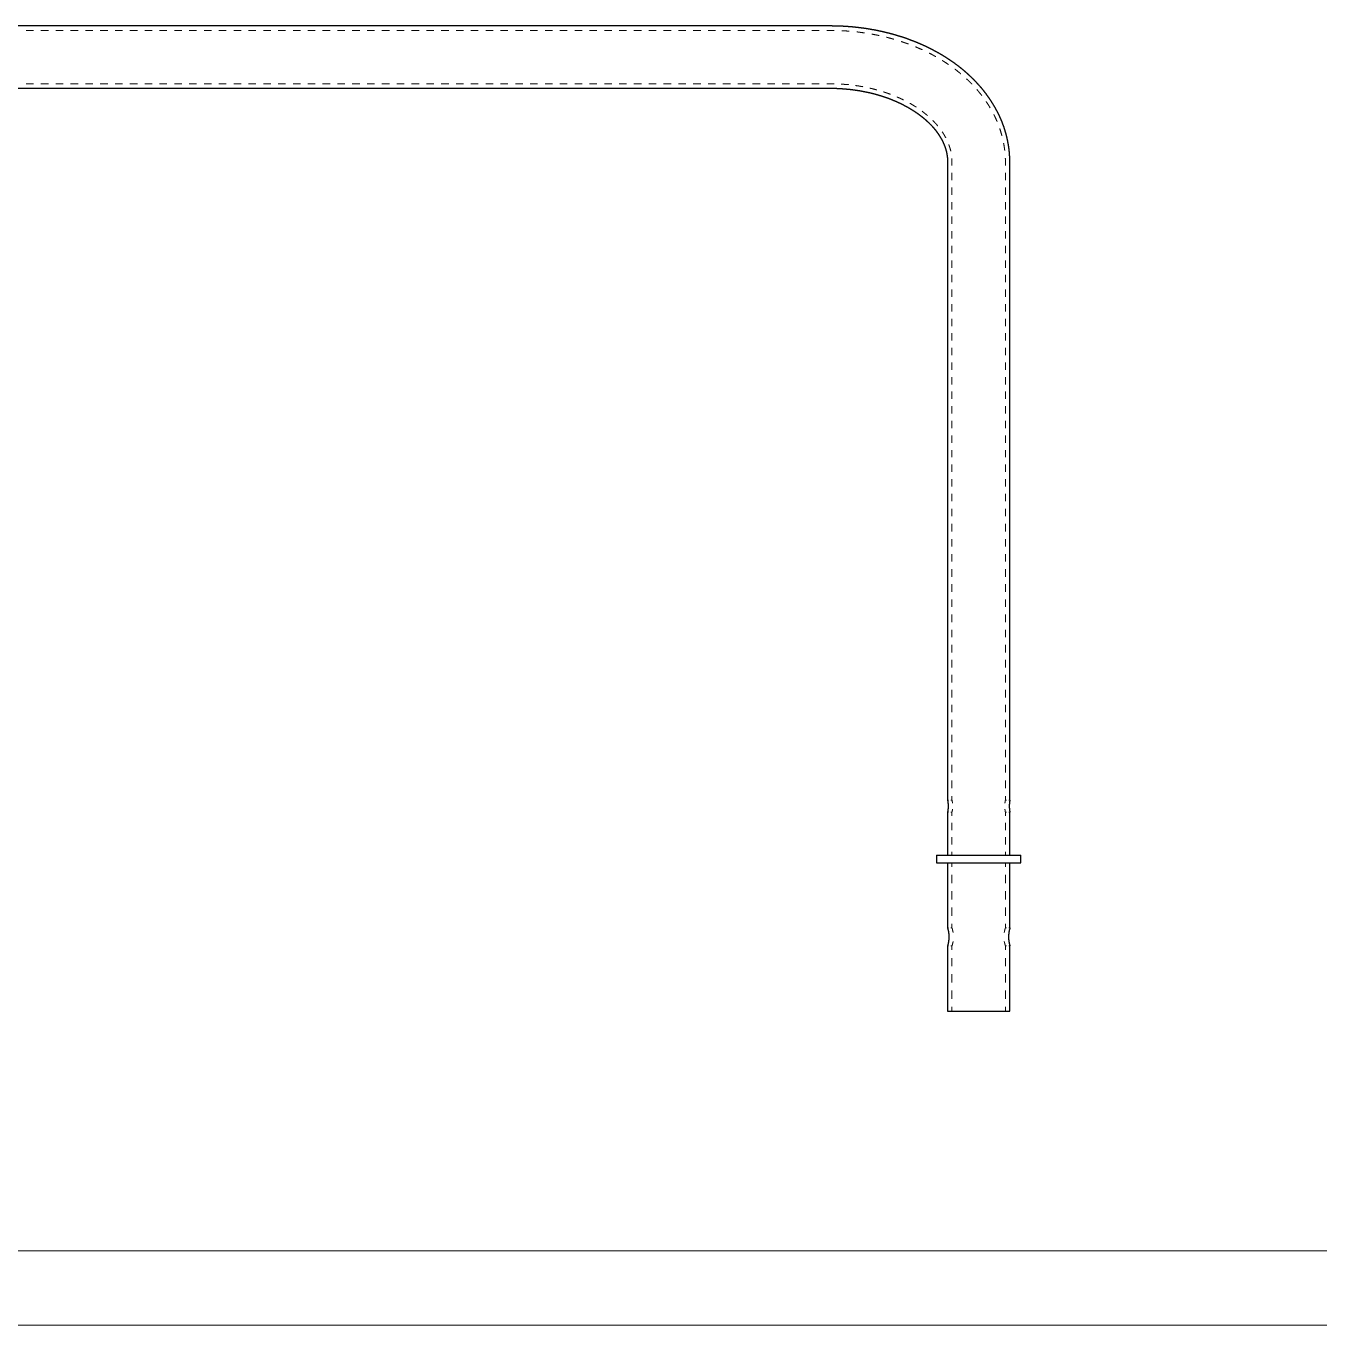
# Paper-space layout 'SHT2' of a CAD drawing. Header units: millimetres. Extents: x 0 to 594, y 0 to 420.
# Drawn here: x 179.1 to 353.5, y 0 to 175.2 of the extents above; entities that cross this region are included whole.
import ezdxf

# ---------------------------------------------------------------- set-up
doc = ezdxf.new("R2010")
doc.units = ezdxf.units.MM
doc.layers.add('101', color=7, linetype='Continuous', true_color=0xffffff)

psp = doc.layouts.new('SHT2')

# ---------------------------------------------------------------- linework, layer by layer
at = {"layer": '101', "color": 30, "linetype": 'Continuous', "lineweight": 25}
for p, q in [((287.61, 175.24), (127.61, 175.24)), ((127.61, 166.84), (287.61, 166.84)), ((303.41, 156.9), (303.41, 111.64)), ((311.81, 111.64), (311.81, 156.9)), ((303.41, 111.64), (303.41, 89.21)), ((311.81, 89.21), (311.81, 111.64)), ((303.41, 75.07), (303.41, 70.79)), ((311.81, 70.79), (311.81, 75.07)), ((303.41, 69.19), (303.41, 63.36)), ((311.81, 63.36), (311.81, 69.19)), ((301.91, 63.36), (301.91, 62.36)), ((313.31, 62.36), (313.31, 63.36)), ((303.41, 62.36), (303.41, 53.56)), ((311.81, 53.56), (311.81, 62.36)), ((303.41, 51.16), (303.41, 42.36)), ((311.81, 42.36), (311.81, 51.16))]:
    psp.add_line(p, q, dxfattribs=at)
at = {"layer": '101', "color": 53, "linetype": 'Continuous', "lineweight": 18}
for p, q in [((180.11, 174.64), (179.11, 174.64)), ((182.11, 174.64), (181.11, 174.64)), ((184.11, 174.64), (183.11, 174.64)), ((186.11, 174.64), (185.11, 174.64)), ((188.11, 174.64), (187.11, 174.64)), ((190.11, 174.64), (189.11, 174.64)), ((192.11, 174.64), (191.11, 174.64)), ((194.11, 174.64), (193.11, 174.64)), ((196.11, 174.64), (195.11, 174.64)), ((198.11, 174.64), (197.11, 174.64)), ((200.11, 174.64), (199.11, 174.64)), ((202.11, 174.64), (201.11, 174.64)), ((204.11, 174.64), (203.11, 174.64)), ((206.11, 174.64), (205.11, 174.64)), ((208.11, 174.64), (207.11, 174.64)), ((210.11, 174.64), (209.11, 174.64)), ((212.11, 174.64), (211.11, 174.64)), ((214.11, 174.64), (213.11, 174.64)), ((216.11, 174.64), (215.11, 174.64)), ((218.11, 174.64), (217.11, 174.64)), ((220.11, 174.64), (219.11, 174.64)), ((222.11, 174.64), (221.11, 174.64)), ((224.11, 174.64), (223.11, 174.64)), ((226.11, 174.64), (225.11, 174.64)), ((228.11, 174.64), (227.11, 174.64)), ((230.11, 174.64), (229.11, 174.64)), ((232.11, 174.64), (231.11, 174.64)), ((234.11, 174.64), (233.11, 174.64)), ((236.11, 174.64), (235.11, 174.64)), ((238.11, 174.64), (237.11, 174.64)), ((240.11, 174.64), (239.11, 174.64)), ((242.11, 174.64), (241.11, 174.64)), ((244.11, 174.64), (243.11, 174.64)), ((246.11, 174.64), (245.11, 174.64)), ((248.11, 174.64), (247.11, 174.64)), ((250.11, 174.64), (249.11, 174.64)), ((252.11, 174.64), (251.11, 174.64)), ((254.11, 174.64), (253.11, 174.64)), ((256.11, 174.64), (255.11, 174.64)), ((258.11, 174.64), (257.11, 174.64)), ((260.11, 174.64), (259.11, 174.64)), ((262.11, 174.64), (261.11, 174.64)), ((264.11, 174.64), (263.11, 174.64)), ((266.11, 174.64), (265.11, 174.64)), ((268.11, 174.64), (267.11, 174.64)), ((270.11, 174.64), (269.11, 174.64)), ((272.11, 174.64), (271.11, 174.64)), ((274.11, 174.64), (273.11, 174.64)), ((276.11, 174.64), (275.11, 174.64)), ((278.11, 174.64), (277.11, 174.64)), ((280.11, 174.64), (279.11, 174.64)), ((282.11, 174.64), (281.11, 174.64)), ((284.11, 174.64), (283.11, 174.64)), ((286.11, 174.64), (285.11, 174.64)), ((287.61, 174.64), (287.11, 174.64)), ((179.11, 167.44), (180.11, 167.44)), ((181.11, 167.44), (182.11, 167.44)), ((183.11, 167.44), (184.11, 167.44)), ((185.11, 167.44), (186.11, 167.44)), ((187.11, 167.44), (188.11, 167.44)), ((189.11, 167.44), (190.11, 167.44)), ((191.11, 167.44), (192.11, 167.44)), ((193.11, 167.44), (194.11, 167.44)), ((195.11, 167.44), (196.11, 167.44)), ((197.11, 167.44), (198.11, 167.44)), ((199.11, 167.44), (200.11, 167.44)), ((201.11, 167.44), (202.11, 167.44)), ((203.11, 167.44), (204.11, 167.44)), ((205.11, 167.44), (206.11, 167.44)), ((207.11, 167.44), (208.11, 167.44)), ((209.11, 167.44), (210.11, 167.44)), ((211.11, 167.44), (212.11, 167.44)), ((213.11, 167.44), (214.11, 167.44)), ((215.11, 167.44), (216.11, 167.44)), ((217.11, 167.44), (218.11, 167.44)), ((219.11, 167.44), (220.11, 167.44)), ((221.11, 167.44), (222.11, 167.44)), ((223.11, 167.44), (224.11, 167.44)), ((225.11, 167.44), (226.11, 167.44)), ((227.11, 167.44), (228.11, 167.44)), ((229.11, 167.44), (230.11, 167.44)), ((231.11, 167.44), (232.11, 167.44)), ((233.11, 167.44), (234.11, 167.44)), ((235.11, 167.44), (236.11, 167.44)), ((237.11, 167.44), (238.11, 167.44)), ((239.11, 167.44), (240.11, 167.44)), ((241.11, 167.44), (242.11, 167.44)), ((243.11, 167.44), (244.11, 167.44)), ((245.11, 167.44), (246.11, 167.44)), ((247.11, 167.44), (248.11, 167.44)), ((249.11, 167.44), (250.11, 167.44)), ((251.11, 167.44), (252.11, 167.44)), ((253.11, 167.44), (254.11, 167.44)), ((255.11, 167.44), (256.11, 167.44)), ((257.11, 167.44), (258.11, 167.44)), ((259.11, 167.44), (260.11, 167.44)), ((261.11, 167.44), (262.11, 167.44)), ((263.11, 167.44), (264.11, 167.44)), ((265.11, 167.44), (266.11, 167.44)), ((267.11, 167.44), (268.11, 167.44)), ((269.11, 167.44), (270.11, 167.44)), ((271.11, 167.44), (272.11, 167.44)), ((273.11, 167.44), (274.11, 167.44)), ((275.11, 167.44), (276.11, 167.44)), ((277.11, 167.44), (278.11, 167.44)), ((279.11, 167.44), (280.11, 167.44)), ((281.11, 167.44), (282.11, 167.44)), ((283.11, 167.44), (284.11, 167.44)), ((285.11, 167.44), (286.11, 167.44)), ((287.11, 167.44), (287.61, 167.44)), ((304.01, 156.9), (304.01, 156.4)), ((311.21, 156.4), (311.21, 156.9)), ((304.01, 155.42), (304.01, 154.44)), ((311.21, 154.44), (311.21, 155.42)), ((304.01, 153.45), (304.01, 152.47)), ((311.21, 152.47), (311.21, 153.45)), ((304.01, 151.48), (304.01, 150.5)), ((311.21, 150.5), (311.21, 151.48)), ((304.01, 149.52), (304.01, 148.53)), ((311.21, 148.53), (311.21, 149.52)), ((304.01, 147.55), (304.01, 146.57)), ((311.21, 146.57), (311.21, 147.55)), ((304.01, 145.58), (304.01, 144.6)), ((311.21, 144.6), (311.21, 145.58)), ((304.01, 143.61), (304.01, 142.63)), ((311.21, 142.63), (311.21, 143.61)), ((304.01, 141.65), (304.01, 140.66)), ((311.21, 140.66), (311.21, 141.65)), ((304.01, 139.68), (304.01, 138.69)), ((311.21, 138.69), (311.21, 139.68)), ((304.01, 137.71), (304.01, 136.73)), ((311.21, 136.73), (311.21, 137.71)), ((304.01, 135.74), (304.01, 134.76)), ((311.21, 134.76), (311.21, 135.74)), ((304.01, 133.78), (304.01, 132.79)), ((311.21, 132.79), (311.21, 133.78)), ((304.01, 131.81), (304.01, 130.82)), ((311.21, 130.82), (311.21, 131.81)), ((304.01, 129.84), (304.01, 128.86)), ((311.21, 128.86), (311.21, 129.84)), ((304.01, 127.87), (304.01, 126.89)), ((311.21, 126.89), (311.21, 127.87)), ((304.01, 125.91), (304.01, 124.92)), ((311.21, 124.92), (311.21, 125.91)), ((304.01, 123.94), (304.01, 122.95)), ((311.21, 122.95), (311.21, 123.94)), ((304.01, 121.97), (304.01, 120.99)), ((311.21, 120.99), (311.21, 121.97)), ((304.01, 120), (304.01, 119.02)), ((311.21, 119.02), (311.21, 120)), ((304.01, 118.03), (304.01, 117.05)), ((311.21, 117.05), (311.21, 118.03)), ((304.01, 116.07), (304.01, 115.08)), ((311.21, 115.08), (311.21, 116.07)), ((304.01, 114.1), (304.01, 113.12)), ((311.21, 113.12), (311.21, 114.1)), ((304.01, 112.13), (304.01, 111.64)), ((304.01, 111.64), (304.01, 111.13)), ((311.21, 111.64), (311.21, 112.13)), ((311.21, 111.13), (311.21, 111.64)), ((304.01, 110.11), (304.01, 109.09)), ((311.21, 109.09), (311.21, 110.11)), ((304.01, 108.07), (304.01, 107.05)), ((311.21, 107.05), (311.21, 108.07)), ((304.01, 106.03), (304.01, 105.01)), ((311.21, 105.01), (311.21, 106.03)), ((304.01, 103.99), (304.01, 102.98)), ((311.21, 102.98), (311.21, 103.99)), ((304.01, 101.96), (304.01, 100.94)), ((311.21, 100.94), (311.21, 101.96)), ((304.01, 99.92), (304.01, 98.9)), ((311.21, 98.9), (311.21, 99.92)), ((304.01, 97.88), (304.01, 96.86)), ((311.21, 96.86), (311.21, 97.88)), ((304.01, 95.84), (304.01, 94.82)), ((311.21, 94.82), (311.21, 95.84)), ((304.01, 93.8), (304.01, 92.78)), ((311.21, 92.78), (311.21, 93.8)), ((304.01, 91.76), (304.01, 90.74)), ((311.21, 90.74), (311.21, 91.76)), ((304.01, 89.72), (304.01, 89.21)), ((311.21, 89.21), (311.21, 89.72)), ((304.01, 89.21), (304.01, 88.71)), ((311.21, 88.71), (311.21, 89.21)), ((304.01, 85.68), (304.01, 84.67)), ((311.21, 84.67), (311.21, 85.68)), ((304.01, 83.66), (304.01, 82.65)), ((311.21, 82.65), (311.21, 83.66)), ((304.01, 81.64), (304.01, 80.63)), ((311.21, 80.63), (311.21, 81.64)), ((304.01, 75.58), (304.01, 75.07)), ((311.21, 75.07), (311.21, 75.58)), ((304.01, 75.07), (304.01, 74.54)), ((311.21, 74.54), (311.21, 75.07)), ((304.01, 73.47), (304.01, 72.4)), ((311.21, 72.4), (311.21, 73.47)), ((303.41, 70.79), (303.56, 70.79)), ((303.86, 70.79), (304.01, 70.79)), ((304.01, 71.33), (304.01, 70.79)), ((311.21, 70.79), (311.21, 71.33)), ((311.21, 70.79), (311.36, 70.79)), ((311.66, 70.79), (311.81, 70.79)), ((303.41, 69.19), (303.56, 69.19)), ((303.86, 69.19), (304.01, 69.19)), ((304.01, 69.19), (304.01, 68.71)), ((311.21, 68.71), (311.21, 69.19)), ((311.21, 69.19), (311.36, 69.19)), ((311.66, 69.19), (311.81, 69.19)), ((304.01, 67.73), (304.01, 66.76)), ((311.21, 66.76), (311.21, 67.73)), ((304.01, 65.79), (304.01, 64.82)), ((311.21, 64.82), (311.21, 65.79)), ((304.01, 63.84), (304.01, 63.36)), ((311.21, 63.36), (311.21, 63.84)), ((304.01, 62.36), (304.01, 61.81)), ((311.21, 61.81), (311.21, 62.36)), ((304.01, 60.71), (304.01, 59.61)), ((311.21, 59.61), (311.21, 60.71)), ((304.01, 58.51), (304.01, 57.41)), ((311.21, 57.41), (311.21, 58.51)), ((304.01, 56.31), (304.01, 55.21)), ((311.21, 55.21), (311.21, 56.31)), ((303.56, 53.56), (303.41, 53.56)), ((304.01, 53.56), (303.86, 53.56)), ((304.01, 54.11), (304.01, 53.56)), ((311.21, 53.56), (311.21, 54.11)), ((311.36, 53.56), (311.21, 53.56)), ((311.81, 53.56), (311.66, 53.56)), ((303.56, 51.16), (303.41, 51.16)), ((304.01, 51.16), (303.86, 51.16)), ((304.01, 51.16), (304.01, 50.61)), ((311.21, 50.61), (311.21, 51.16)), ((311.36, 51.16), (311.21, 51.16)), ((311.81, 51.16), (311.66, 51.16)), ((304.01, 49.51), (304.01, 48.41)), ((311.21, 48.41), (311.21, 49.51)), ((304.01, 47.31), (304.01, 46.21)), ((311.21, 46.21), (311.21, 47.31)), ((304.01, 45.11), (304.01, 44.01)), ((311.21, 44.01), (311.21, 45.11)), ((304.01, 42.91), (304.01, 42.36)), ((311.21, 42.36), (311.21, 42.91))]:
    psp.add_line(p, q, dxfattribs=at)
at = {"layer": '101', "color": 133, "linetype": 'Continuous', "lineweight": 18}
for p, q in [((25, 10), (584, 10)), ((0, 0), (594, 0))]:
    psp.add_line(p, q, dxfattribs=at)
at = {"layer": '101', "color": 30, "linetype": 'Continuous', "lineweight": 25}
for points, knots in [([(311.81, 156.9), (311.81, 157.12), (311.81, 157.34), (311.79, 157.7), (311.77, 158.05), (311.73, 158.41), (311.69, 158.76), (311.64, 159.11), (311.58, 159.46), (311.51, 159.81), (311.43, 160.16), (311.35, 160.51), (311.25, 160.86), (311.15, 161.2), (311.04, 161.55), (310.92, 161.89), (310.79, 162.23), (310.65, 162.57), (310.5, 162.91), (310.35, 163.24), (310.18, 163.57), (310.01, 163.9), (309.83, 164.23), (309.64, 164.55), (309.44, 164.87), (309.24, 165.19), (309.02, 165.51), (308.8, 165.82), (308.57, 166.13), (308.33, 166.44), (308.09, 166.74), (307.84, 167.04), (307.57, 167.33), (307.3, 167.63), (307.03, 167.91), (306.74, 168.2), (306.45, 168.47), (306.15, 168.75), (305.85, 169.02), (305.54, 169.28), (305.22, 169.55), (304.89, 169.8), (304.56, 170.05), (304.22, 170.3), (303.87, 170.54), (303.52, 170.77), (303.16, 171), (302.8, 171.23), (302.43, 171.45), (302.05, 171.66), (301.67, 171.87), (301.29, 172.07), (300.9, 172.27), (300.5, 172.46), (300.1, 172.64), (299.69, 172.82), (299.28, 173), (298.87, 173.16), (298.45, 173.32), (298.03, 173.48), (297.61, 173.63), (297.18, 173.77), (296.74, 173.9), (296.31, 174.03), (295.87, 174.15), (295.43, 174.27), (294.98, 174.38), (294.54, 174.48), (294.09, 174.58), (293.63, 174.67), (293.18, 174.75), (292.72, 174.83), (292.27, 174.9), (291.81, 174.96), (291.35, 175.02), (290.88, 175.07), (290.42, 175.12), (289.96, 175.15), (289.49, 175.18), (289.02, 175.21), (288.56, 175.22), (288.09, 175.23), (287.61, 175.24)], [0, 0, 0.006633, 0.013266, 0.023844, 0.034425, 0.045012, 0.055602, 0.066208, 0.076821, 0.087459, 0.098107, 0.108789, 0.119484, 0.130223, 0.140977, 0.151785, 0.16261, 0.173497, 0.184404, 0.195381, 0.206381, 0.217456, 0.228558, 0.239742, 0.250955, 0.262253, 0.273584, 0.285004, 0.29646, 0.308007, 0.319593, 0.331271, 0.34299, 0.354802, 0.366657, 0.378603, 0.390596, 0.402678, 0.414808, 0.427024, 0.43929, 0.45164, 0.46404, 0.47652, 0.489051, 0.501658, 0.514316, 0.527047, 0.539829, 0.552677, 0.565577, 0.57854, 0.591553, 0.604624, 0.617744, 0.630918, 0.644139, 0.65741, 0.670726, 0.684086, 0.697489, 0.710934, 0.724419, 0.73794, 0.751498, 0.765089, 0.778716, 0.79237, 0.806056, 0.819768, 0.833506, 0.847266, 0.86105, 0.874852, 0.888672, 0.902509, 0.916359, 0.930221, 0.944095, 0.957976, 0.971864, 0.985929, 1, 1]), ([(287.61, 166.84), (287.8, 166.84), (287.99, 166.83), (288.36, 166.83), (288.73, 166.81), (289.11, 166.79), (289.48, 166.76), (289.85, 166.73), (290.21, 166.7), (290.58, 166.65), (290.95, 166.6), (291.31, 166.55), (291.67, 166.49), (292.03, 166.42), (292.38, 166.35), (292.73, 166.28), (293.08, 166.2), (293.43, 166.11), (293.77, 166.02), (294.11, 165.92), (294.45, 165.82), (294.78, 165.71), (295.1, 165.6), (295.43, 165.49), (295.74, 165.37), (296.06, 165.24), (296.36, 165.11), (296.67, 164.98), (296.96, 164.84), (297.26, 164.7), (297.54, 164.55), (297.82, 164.4), (298.1, 164.25), (298.36, 164.09), (298.63, 163.93), (298.88, 163.77), (299.13, 163.6), (299.38, 163.43), (299.61, 163.26), (299.84, 163.09), (300.06, 162.91), (300.28, 162.73), (300.49, 162.55), (300.69, 162.36), (300.89, 162.17), (301.07, 161.99), (301.26, 161.8), (301.43, 161.6), (301.6, 161.41), (301.76, 161.22), (301.91, 161.02), (302.05, 160.82), (302.19, 160.62), (302.32, 160.42), (302.44, 160.22), (302.56, 160.02), (302.67, 159.82), (302.77, 159.61), (302.86, 159.41), (302.95, 159.2), (303.03, 158.99), (303.1, 158.78), (303.17, 158.57), (303.23, 158.36), (303.28, 158.14), (303.32, 157.93), (303.36, 157.71), (303.38, 157.49), (303.4, 157.27), (303.41, 157.08), (303.41, 156.9)], [0, 0, 0.009262, 0.01852, 0.036772, 0.055014, 0.073235, 0.091431, 0.10959, 0.127713, 0.145786, 0.163809, 0.181767, 0.199665, 0.217485, 0.235233, 0.252888, 0.270461, 0.287929, 0.305302, 0.322558, 0.339709, 0.356732, 0.373638, 0.390406, 0.407046, 0.423539, 0.439896, 0.456095, 0.472148, 0.488037, 0.503771, 0.519334, 0.534734, 0.54996, 0.565012, 0.579887, 0.594582, 0.609098, 0.623426, 0.637575, 0.651531, 0.665313, 0.678894, 0.692306, 0.705515, 0.718563, 0.731404, 0.744098, 0.756581, 0.768933, 0.781073, 0.793102, 0.804919, 0.816649, 0.828172, 0.839635, 0.850896, 0.862131, 0.873174, 0.884229, 0.895104, 0.906032, 0.916799, 0.927663, 0.93839, 0.949251, 0.960007, 0.970923, 0.981776, 0.990898, 1, 1]), ([(303.41, 89.21), (303.41, 87.54), (303.41, 83.75), (303.41, 79.52), (303.41, 75.07)], [0, 0, 0.118252, 0.386396, 0.685308, 1, 1]), ([(311.81, 75.07), (311.81, 77.31), (311.81, 81.68), (311.81, 85.71), (311.81, 89.21)], [0, 0, 0.158341, 0.467085, 0.752407, 1, 1]), ([(303.41, 70.79), (303.41, 70.79), (303.41, 70.79), (303.41, 70.78), (303.42, 70.77), (303.42, 70.76), (303.42, 70.75), (303.42, 70.75), (303.42, 70.73), (303.43, 70.72), (303.43, 70.7), (303.43, 70.68), (303.44, 70.66), (303.44, 70.64), (303.44, 70.63), (303.44, 70.62), (303.45, 70.59), (303.45, 70.56), (303.45, 70.53), (303.46, 70.5), (303.46, 70.47), (303.47, 70.44), (303.47, 70.42), (303.47, 70.41), (303.47, 70.39), (303.47, 70.37), (303.47, 70.34), (303.48, 70.3), (303.48, 70.26), (303.48, 70.23), (303.48, 70.21), (303.48, 70.19), (303.48, 70.18), (303.49, 70.16), (303.49, 70.15), (303.49, 70.11), (303.49, 70.07), (303.49, 70.03), (303.49, 69.99), (303.49, 69.95), (303.49, 69.92), (303.49, 69.9), (303.49, 69.89), (303.49, 69.88), (303.49, 69.86), (303.49, 69.84), (303.48, 69.8), (303.48, 69.76), (303.48, 69.72), (303.48, 69.69), (303.48, 69.68), (303.48, 69.67), (303.47, 69.65), (303.47, 69.63), (303.47, 69.62), (303.47, 69.58), (303.47, 69.55), (303.46, 69.52), (303.46, 69.49), (303.46, 69.47), (303.45, 69.45), (303.45, 69.44), (303.45, 69.44), (303.45, 69.43), (303.45, 69.4), (303.44, 69.38), (303.44, 69.35), (303.44, 69.33), (303.43, 69.31), (303.43, 69.29), (303.43, 69.28), (303.43, 69.28), (303.42, 69.26), (303.42, 69.25), (303.42, 69.24), (303.42, 69.23), (303.42, 69.22), (303.42, 69.21), (303.41, 69.21), (303.41, 69.2), (303.41, 69.2), (303.41, 69.2), (303.41, 69.19)], [0, 0, 0.000621, 0.002459, 0.0055, 0.015169, 0.023644, 0.025564, 0.02964, 0.038609, 0.048644, 0.059729, 0.071855, 0.085026, 0.099241, 0.10296, 0.110596, 0.13061, 0.147518, 0.165215, 0.183699, 0.20297, 0.223037, 0.233374, 0.243863, 0.254468, 0.265189, 0.286975, 0.309212, 0.331909, 0.355068, 0.366822, 0.378695, 0.384679, 0.396696, 0.402716, 0.426831, 0.451018, 0.475273, 0.499603, 0.524004, 0.548488, 0.560741, 0.566839, 0.572915, 0.58501, 0.597017, 0.620794, 0.64425, 0.667387, 0.690206, 0.695858, 0.701492, 0.7127, 0.72377, 0.734663, 0.755946, 0.776556, 0.796501, 0.815777, 0.825164, 0.838928, 0.843432, 0.847892, 0.852298, 0.869306, 0.885354, 0.90045, 0.914598, 0.927788, 0.940014, 0.942919, 0.948538, 0.956433, 0.961328, 0.970253, 0.978028, 0.98465, 0.990119, 0.992413, 0.994416, 0.996119, 0.997517, 1, 1]), ([(311.81, 70.79), (311.81, 70.79), (311.81, 70.79), (311.81, 70.78), (311.81, 70.76), (311.81, 70.76), (311.8, 70.75), (311.8, 70.75), (311.8, 70.73), (311.8, 70.72), (311.8, 70.7), (311.79, 70.68), (311.79, 70.66), (311.79, 70.65), (311.78, 70.64), (311.78, 70.63), (311.78, 70.62), (311.78, 70.62), (311.78, 70.61), (311.78, 70.59), (311.77, 70.56), (311.77, 70.53), (311.77, 70.5), (311.76, 70.47), (311.76, 70.44), (311.76, 70.42), (311.76, 70.41), (311.75, 70.39), (311.75, 70.37), (311.75, 70.34), (311.75, 70.3), (311.74, 70.26), (311.74, 70.23), (311.74, 70.21), (311.74, 70.19), (311.74, 70.18), (311.74, 70.17), (311.74, 70.15), (311.74, 70.11), (311.74, 70.07), (311.74, 70.03), (311.74, 69.99), (311.74, 69.95), (311.74, 69.92), (311.74, 69.91), (311.74, 69.89), (311.74, 69.88), (311.74, 69.86), (311.74, 69.84), (311.74, 69.8), (311.74, 69.76), (311.74, 69.72), (311.75, 69.69), (311.75, 69.68), (311.75, 69.66), (311.75, 69.63), (311.75, 69.62), (311.76, 69.58), (311.76, 69.55), (311.76, 69.52), (311.77, 69.49), (311.77, 69.47), (311.77, 69.45), (311.77, 69.44), (311.77, 69.44), (311.77, 69.43), (311.78, 69.4), (311.78, 69.38), (311.78, 69.35), (311.79, 69.33), (311.79, 69.31), (311.8, 69.29), (311.8, 69.28), (311.8, 69.28), (311.8, 69.26), (311.8, 69.25), (311.8, 69.24), (311.81, 69.23), (311.81, 69.22), (311.81, 69.21), (311.81, 69.21), (311.81, 69.2), (311.81, 69.2), (311.81, 69.2), (311.81, 69.19), (311.81, 69.19)], [0, 0, 0.000621, 0.002461, 0.009739, 0.021799, 0.023644, 0.025567, 0.029643, 0.038612, 0.048644, 0.059731, 0.071857, 0.085026, 0.092001, 0.099243, 0.102962, 0.106747, 0.110596, 0.114498, 0.130611, 0.147519, 0.165216, 0.183701, 0.202971, 0.223038, 0.233374, 0.243864, 0.254469, 0.265189, 0.286975, 0.309213, 0.331909, 0.355069, 0.366822, 0.378695, 0.384679, 0.390685, 0.402717, 0.426832, 0.451018, 0.475273, 0.499603, 0.524004, 0.548487, 0.55462, 0.566838, 0.572914, 0.585009, 0.597017, 0.620794, 0.644249, 0.667386, 0.690205, 0.695858, 0.707108, 0.723769, 0.734663, 0.755946, 0.776554, 0.7965, 0.815775, 0.825162, 0.838926, 0.843431, 0.84789, 0.852296, 0.869304, 0.885352, 0.90045, 0.914596, 0.927786, 0.940012, 0.942917, 0.948536, 0.95643, 0.961326, 0.970251, 0.978025, 0.984647, 0.990117, 0.992413, 0.994416, 0.996117, 0.997514, 0.999377, 1, 1]), ([(301.91, 63.36), (302.02, 63.36), (302.87, 63.36), (304.45, 63.36), (305.43, 63.36), (307.61, 63.36)], [0, 0, 0.019213, 0.168531, 0.444429, 0.617318, 1, 1]), ([(307.61, 63.36), (308.72, 63.36), (310.78, 63.36), (312.35, 63.36), (313.2, 63.36), (313.31, 63.36)], [0, 0, 0.195091, 0.555571, 0.831469, 0.980787, 1, 1]), ([(301.91, 62.36), (302.02, 62.36), (302.87, 62.36), (304.45, 62.36), (305.43, 62.36), (307.61, 62.36)], [0, 0, 0.019213, 0.168531, 0.444429, 0.617318, 1, 1]), ([(307.61, 62.36), (308.72, 62.36), (310.78, 62.36), (312.35, 62.36), (313.2, 62.36), (313.31, 62.36)], [0, 0, 0.195091, 0.555571, 0.831469, 0.980787, 1, 1]), ([(303.41, 53.56), (303.41, 53.55), (303.41, 53.55), (303.42, 53.53), (303.42, 53.52), (303.43, 53.5), (303.43, 53.5), (303.43, 53.49), (303.43, 53.49), (303.43, 53.49), (303.43, 53.47), (303.44, 53.46), (303.44, 53.44), (303.45, 53.41), (303.46, 53.38), (303.47, 53.35), (303.47, 53.34), (303.47, 53.32), (303.48, 53.3), (303.48, 53.29), (303.48, 53.28), (303.49, 53.24), (303.5, 53.2), (303.51, 53.16), (303.52, 53.12), (303.52, 53.07), (303.53, 53.02), (303.53, 53.01), (303.54, 53), (303.54, 52.99), (303.54, 52.97), (303.54, 52.95), (303.55, 52.92), (303.55, 52.87), (303.56, 52.82), (303.57, 52.76), (303.57, 52.71), (303.57, 52.68), (303.58, 52.65), (303.58, 52.63), (303.58, 52.62), (303.58, 52.61), (303.58, 52.59), (303.58, 52.53), (303.59, 52.47), (303.59, 52.42), (303.59, 52.36), (303.59, 52.3), (303.59, 52.24), (303.58, 52.18), (303.58, 52.12), (303.58, 52.06), (303.57, 52.01), (303.57, 51.95), (303.56, 51.9), (303.56, 51.88), (303.56, 51.87), (303.56, 51.86), (303.55, 51.84), (303.55, 51.82), (303.55, 51.79), (303.54, 51.74), (303.53, 51.69), (303.52, 51.64), (303.52, 51.6), (303.51, 51.57), (303.51, 51.55), (303.51, 51.54), (303.5, 51.53), (303.5, 51.52), (303.5, 51.51), (303.49, 51.47), (303.48, 51.43), (303.47, 51.39), (303.47, 51.36), (303.46, 51.33), (303.45, 51.3), (303.45, 51.29), (303.44, 51.27), (303.44, 51.26), (303.44, 51.25), (303.43, 51.23), (303.43, 51.21), (303.42, 51.19), (303.42, 51.18), (303.42, 51.17), (303.42, 51.17), (303.42, 51.17), (303.41, 51.17), (303.41, 51.16), (303.41, 51.16), (303.41, 51.16), (303.41, 51.16)], [0, 0, 0.000631, 0.002507, 0.009921, 0.015444, 0.022186, 0.024061, 0.026014, 0.028044, 0.030148, 0.034556, 0.039235, 0.049391, 0.060593, 0.072837, 0.086114, 0.093144, 0.100436, 0.107988, 0.111848, 0.115759, 0.1319, 0.148826, 0.166532, 0.185011, 0.20427, 0.22432, 0.229458, 0.234632, 0.239837, 0.245068, 0.255619, 0.266282, 0.287955, 0.310083, 0.332671, 0.355728, 0.367439, 0.379268, 0.385227, 0.391201, 0.397179, 0.40316, 0.427131, 0.451179, 0.475307, 0.49952, 0.523826, 0.548227, 0.57251, 0.596475, 0.62013, 0.643483, 0.666537, 0.689295, 0.694939, 0.700566, 0.706164, 0.711725, 0.722716, 0.733548, 0.754728, 0.775273, 0.795189, 0.814473, 0.823876, 0.833119, 0.83768, 0.842189, 0.84664, 0.851032, 0.868022, 0.884091, 0.899249, 0.913491, 0.926807, 0.939176, 0.944991, 0.95051, 0.955744, 0.960689, 0.96972, 0.977609, 0.984348, 0.989921, 0.992266, 0.994311, 0.995218, 0.996048, 0.996799, 0.997471, 0.999367, 1, 1]), ([(311.81, 53.56), (311.81, 53.55), (311.81, 53.55), (311.81, 53.54), (311.81, 53.53), (311.8, 53.52), (311.8, 53.5), (311.8, 53.5), (311.8, 53.49), (311.79, 53.49), (311.79, 53.49), (311.79, 53.47), (311.79, 53.46), (311.78, 53.44), (311.77, 53.41), (311.77, 53.38), (311.76, 53.35), (311.75, 53.34), (311.75, 53.32), (311.75, 53.31), (311.75, 53.3), (311.74, 53.29), (311.74, 53.28), (311.73, 53.24), (311.73, 53.2), (311.72, 53.16), (311.71, 53.12), (311.7, 53.07), (311.69, 53.02), (311.69, 53.01), (311.69, 53), (311.68, 52.97), (311.68, 52.95), (311.68, 52.92), (311.67, 52.87), (311.66, 52.82), (311.66, 52.76), (311.65, 52.71), (311.65, 52.68), (311.65, 52.65), (311.65, 52.63), (311.65, 52.62), (311.64, 52.61), (311.64, 52.59), (311.64, 52.53), (311.64, 52.47), (311.64, 52.42), (311.64, 52.36), (311.64, 52.3), (311.64, 52.24), (311.64, 52.18), (311.64, 52.12), (311.65, 52.06), (311.65, 52.01), (311.66, 51.95), (311.66, 51.9), (311.66, 51.88), (311.67, 51.87), (311.67, 51.86), (311.67, 51.84), (311.67, 51.82), (311.68, 51.79), (311.68, 51.74), (311.69, 51.69), (311.7, 51.64), (311.71, 51.6), (311.71, 51.57), (311.72, 51.55), (311.72, 51.54), (311.72, 51.53), (311.73, 51.51), (311.73, 51.47), (311.74, 51.43), (311.75, 51.39), (311.76, 51.36), (311.77, 51.33), (311.77, 51.3), (311.78, 51.29), (311.78, 51.28), (311.78, 51.26), (311.79, 51.25), (311.79, 51.23), (311.8, 51.21), (311.8, 51.19), (311.81, 51.18), (311.81, 51.17), (311.81, 51.17), (311.81, 51.17), (311.81, 51.17), (311.81, 51.16), (311.81, 51.16), (311.81, 51.16), (311.81, 51.16)], [0, 0, 0.000633, 0.002507, 0.005609, 0.009923, 0.015447, 0.022188, 0.024063, 0.026017, 0.028046, 0.03015, 0.034558, 0.039237, 0.049391, 0.060595, 0.072839, 0.086116, 0.093146, 0.100436, 0.104182, 0.107988, 0.11185, 0.115759, 0.131901, 0.148828, 0.166534, 0.185013, 0.204271, 0.224322, 0.229459, 0.234634, 0.245069, 0.255619, 0.266283, 0.287955, 0.310084, 0.332672, 0.355729, 0.367439, 0.379268, 0.385227, 0.391202, 0.397179, 0.40316, 0.427131, 0.451179, 0.475308, 0.49952, 0.523826, 0.548227, 0.57251, 0.596475, 0.62013, 0.643482, 0.666537, 0.689295, 0.694938, 0.700565, 0.706164, 0.711724, 0.722717, 0.733549, 0.754728, 0.775271, 0.795188, 0.814471, 0.823876, 0.833119, 0.83768, 0.842189, 0.85103, 0.86802, 0.884091, 0.899247, 0.913489, 0.926804, 0.939176, 0.942116, 0.947784, 0.955741, 0.960686, 0.969718, 0.977606, 0.984345, 0.989918, 0.992264, 0.994308, 0.995215, 0.996046, 0.996796, 0.997469, 0.999365, 1, 1]), ([(303.41, 42.36), (303.83, 42.36), (304.99, 42.36), (305.79, 42.36), (307.61, 42.36)], [0, 0, 0.099032, 0.37651, 0.566114, 1, 1]), ([(307.61, 42.36), (309.43, 42.36), (310.9, 42.36), (311.4, 42.36), (311.81, 42.36)], [0, 0, 0.433884, 0.781828, 0.900969, 1, 1])]:
    psp.add_open_spline(points, degree=1, knots=knots, dxfattribs=at)
at = {"layer": '101', "color": 53, "linetype": 'Continuous', "lineweight": 18}
for points, knots in [([(288.12, 174.63), (288.11, 174.63), (287.86, 174.64), (287.61, 174.64)], [0, 0, 0.015231, 0.50759, 1, 1]), ([(290.16, 174.53), (289.95, 174.55), (289.5, 174.58), (289.14, 174.6)], [0, 0, 0.203699, 0.654315, 1, 1]), ([(292.19, 174.3), (291.78, 174.36), (291.33, 174.42), (291.18, 174.44)], [0, 0, 0.405446, 0.854239, 1, 1]), ([(294.2, 173.94), (294.03, 173.98), (293.58, 174.07), (293.2, 174.14)], [0, 0, 0.172018, 0.617092, 1, 1]), ([(296.18, 173.44), (295.78, 173.56), (295.35, 173.67), (295.19, 173.71)], [0, 0, 0.401814, 0.842762, 1, 1]), ([(298.12, 172.81), (297.91, 172.88), (297.49, 173.03), (297.15, 173.14)], [0, 0, 0.216152, 0.650565, 1, 1]), ([(300, 172.03), (299.94, 172.06), (299.54, 172.23), (299.14, 172.41), (299.07, 172.44)], [0, 0, 0.067175, 0.493666, 0.921899, 1, 1]), ([(301.82, 171.1), (301.48, 171.29), (301.11, 171.49), (300.92, 171.58)], [0, 0, 0.378923, 0.798147, 1, 1]), ([(303.56, 170.03), (303.29, 170.2), (302.94, 170.43), (302.7, 170.58)], [0, 0, 0.312008, 0.721418, 1, 1]), ([(305.19, 168.79), (304.95, 168.99), (304.63, 169.24), (304.39, 169.43)], [0, 0, 0.298107, 0.696301, 1, 1]), ([(287.61, 167.44), (287.81, 167.44), (288, 167.43), (288.1, 167.43)], [0, 0, 0.399185, 0.79831, 1, 1]), ([(289.07, 167.39), (289.14, 167.39), (289.52, 167.36), (289.89, 167.33), (290.04, 167.32)], [0, 0, 0.072392, 0.4626, 0.85208, 1, 1]), ([(291, 167.2), (291.01, 167.2), (291.38, 167.15), (291.75, 167.08), (291.96, 167.05)], [0, 0, 0.015358, 0.400854, 0.785126, 1, 1]), ([(292.91, 166.85), (293.2, 166.79), (293.55, 166.7), (293.85, 166.62)], [0, 0, 0.306362, 0.682064, 1, 1]), ([(306.68, 167.41), (306.44, 167.65), (306.16, 167.93), (305.95, 168.12)], [0, 0, 0.339529, 0.726973, 1, 1]), ([(308.02, 165.87), (307.98, 165.92), (307.74, 166.22), (307.5, 166.51), (307.37, 166.66)], [0, 0, 0.064181, 0.438237, 0.813704, 1, 1]), ([(294.78, 166.34), (294.93, 166.29), (295.27, 166.18), (295.6, 166.06), (295.7, 166.03)], [0, 0, 0.163561, 0.528058, 0.88982, 1, 1]), ([(296.6, 165.66), (296.87, 165.54), (297.18, 165.4), (297.48, 165.26)], [0, 0, 0.309333, 0.656852, 1, 1]), ([(298.34, 164.8), (298.35, 164.8), (298.63, 164.63), (298.9, 164.47), (299.17, 164.3), (299.17, 164.3)], [0, 0, 0.014635, 0.345731, 0.673383, 0.997496, 1, 1]), ([(309.16, 164.18), (309.05, 164.38), (308.85, 164.69), (308.64, 165), (308.62, 165.04)], [0, 0, 0.227889, 0.590755, 0.956422, 1, 1]), ([(299.97, 163.75), (300.17, 163.59), (300.4, 163.41), (300.62, 163.22), (300.72, 163.14)], [0, 0, 0.258006, 0.563907, 0.866324, 1, 1]), ([(310.09, 162.36), (310.05, 162.44), (309.91, 162.77), (309.75, 163.09), (309.66, 163.28)], [0, 0, 0.086277, 0.438688, 0.793383, 1, 1]), ([(301.43, 162.48), (301.46, 162.45), (301.65, 162.25), (301.84, 162.05), (302.01, 161.85), (302.09, 161.76)], [0, 0, 0.038905, 0.322746, 0.603617, 0.880366, 1, 1]), ([(310.75, 160.43), (310.65, 160.76), (310.55, 161.1), (310.45, 161.4)], [0, 0, 0.342569, 0.68909, 1, 1]), ([(302.67, 160.98), (302.79, 160.81), (302.92, 160.6), (303.04, 160.38), (303.16, 160.17), (303.17, 160.15)], [0, 0, 0.217344, 0.475029, 0.731362, 0.983812, 1, 1]), ([(303.57, 159.27), (303.64, 159.07), (303.71, 158.84), (303.78, 158.62), (303.84, 158.39), (303.85, 158.34)], [0, 0, 0.220718, 0.462612, 0.705786, 0.946297, 1, 1]), ([(311.13, 158.42), (311.09, 158.71), (311.04, 159.05), (310.98, 159.4), (310.97, 159.43)], [0, 0, 0.282614, 0.62446, 0.966606, 1, 1]), ([(303.99, 157.38), (304, 157.24), (304.01, 157.01), (304.01, 156.95), (304.01, 156.9)], [0, 0, 0.292018, 0.757107, 0.878569, 1, 1]), ([(311.21, 156.9), (311.21, 157.11), (311.21, 157.32), (311.2, 157.41)], [0, 0, 0.418339, 0.8366, 1, 1]), ([(304.01, 70.79), (304.01, 70.79), (304.01, 70.79), (304.01, 70.78), (304.02, 70.78), (304.02, 70.77), (304.02, 70.76), (304.02, 70.76), (304.02, 70.75), (304.02, 70.75), (304.02, 70.74), (304.03, 70.73), (304.03, 70.72), (304.03, 70.7), (304.04, 70.68), (304.04, 70.66), (304.04, 70.65), (304.04, 70.64), (304.05, 70.62), (304.05, 70.61), (304.05, 70.59), (304.06, 70.56), (304.06, 70.53), (304.07, 70.5), (304.07, 70.47), (304.07, 70.44), (304.08, 70.43), (304.08, 70.41), (304.08, 70.41), (304.08, 70.4)], [0, 0, 0.002499, 0.009897, 0.022145, 0.039181, 0.060994, 0.087646, 0.095059, 0.102794, 0.119152, 0.136628, 0.155164, 0.195451, 0.239925, 0.288569, 0.34137, 0.369342, 0.398353, 0.428442, 0.45946, 0.523935, 0.59159, 0.662396, 0.736316, 0.813385, 0.893639, 0.914202, 0.955851, 0.976854, 1, 1]), ([(311.21, 70.79), (311.21, 70.79), (311.21, 70.79), (311.21, 70.78), (311.21, 70.78), (311.21, 70.77), (311.2, 70.76), (311.2, 70.76), (311.2, 70.75), (311.2, 70.75), (311.2, 70.75), (311.2, 70.74), (311.2, 70.73), (311.2, 70.72), (311.19, 70.7), (311.19, 70.68), (311.18, 70.66), (311.18, 70.65), (311.18, 70.64), (311.18, 70.62), (311.18, 70.61), (311.17, 70.59), (311.17, 70.56), (311.16, 70.53), (311.16, 70.5), (311.15, 70.47), (311.15, 70.44), (311.15, 70.43), (311.15, 70.41), (311.15, 70.41), (311.15, 70.4)], [0, 0, 0.002499, 0.009897, 0.022134, 0.039181, 0.060994, 0.087646, 0.095059, 0.102783, 0.110829, 0.119152, 0.136628, 0.155164, 0.195451, 0.239925, 0.288569, 0.341361, 0.369333, 0.398353, 0.428442, 0.45946, 0.523935, 0.59159, 0.662396, 0.736316, 0.813385, 0.893632, 0.914202, 0.955851, 0.976854, 1, 1]), ([(304.08, 69.59), (304.08, 69.58), (304.07, 69.55), (304.07, 69.52), (304.07, 69.49), (304.06, 69.47), (304.06, 69.46), (304.06, 69.45), (304.06, 69.44), (304.06, 69.44), (304.06, 69.43), (304.05, 69.4), (304.05, 69.38), (304.04, 69.35), (304.04, 69.33), (304.04, 69.31), (304.03, 69.29), (304.03, 69.27), (304.03, 69.26), (304.03, 69.25), (304.02, 69.24), (304.02, 69.23), (304.02, 69.22), (304.02, 69.21), (304.01, 69.21), (304.01, 69.2), (304.01, 69.2), (304.01, 69.19), (304.01, 69.19)], [0, 0, 0.022378, 0.104729, 0.184475, 0.261582, 0.29915, 0.336042, 0.354255, 0.372282, 0.390115, 0.407733, 0.475738, 0.539952, 0.600398, 0.657095, 0.709997, 0.759066, 0.804114, 0.824929, 0.844574, 0.880388, 0.911608, 0.938235, 0.960234, 0.969474, 0.984382, 0.989991, 0.997501, 1, 1]), ([(311.15, 69.59), (311.15, 69.58), (311.15, 69.55), (311.15, 69.52), (311.16, 69.49), (311.16, 69.47), (311.16, 69.45), (311.17, 69.44), (311.17, 69.44), (311.17, 69.43), (311.17, 69.4), (311.18, 69.38), (311.18, 69.35), (311.18, 69.33), (311.19, 69.31), (311.19, 69.29), (311.2, 69.27), (311.2, 69.26), (311.2, 69.25), (311.2, 69.24), (311.2, 69.23), (311.21, 69.22), (311.21, 69.21), (311.21, 69.21), (311.21, 69.2), (311.21, 69.2), (311.21, 69.19), (311.21, 69.19)], [0, 0, 0.022383, 0.104735, 0.184474, 0.261581, 0.29915, 0.354254, 0.37229, 0.390115, 0.407732, 0.475738, 0.539952, 0.600398, 0.657094, 0.709997, 0.759066, 0.804114, 0.824929, 0.844573, 0.880388, 0.911607, 0.938235, 0.960234, 0.969474, 0.984382, 0.990002, 0.997501, 1, 1]), ([(304.01, 53.56), (304.01, 53.55), (304.02, 53.54), (304.02, 53.53), (304.02, 53.52), (304.03, 53.5), (304.03, 53.49), (304.03, 53.49), (304.04, 53.49), (304.04, 53.47), (304.04, 53.46), (304.05, 53.44), (304.06, 53.41), (304.07, 53.38), (304.07, 53.35), (304.08, 53.34), (304.08, 53.32), (304.09, 53.31), (304.09, 53.3), (304.09, 53.29), (304.09, 53.28), (304.1, 53.24), (304.11, 53.2), (304.12, 53.16), (304.13, 53.12), (304.14, 53.07), (304.15, 53.02), (304.16, 53.01), (304.16, 53), (304.16, 52.99), (304.16, 52.97), (304.16, 52.96)], [0, 0, 0.002558, 0.022704, 0.040156, 0.062488, 0.089737, 0.105207, 0.113415, 0.121891, 0.139682, 0.158546, 0.199469, 0.244589, 0.293858, 0.347255, 0.375504, 0.404799, 0.419848, 0.435117, 0.450591, 0.466252, 0.530904, 0.59867, 0.669516, 0.743435, 0.820448, 0.900611, 0.921116, 0.941756, 0.962492, 0.983354, 1, 1]), ([(311.21, 53.56), (311.21, 53.55), (311.21, 53.54), (311.2, 53.53), (311.2, 53.52), (311.2, 53.5), (311.19, 53.49), (311.19, 53.49), (311.19, 53.49), (311.19, 53.47), (311.18, 53.46), (311.18, 53.44), (311.17, 53.41), (311.16, 53.38), (311.15, 53.35), (311.15, 53.34), (311.14, 53.32), (311.14, 53.31), (311.14, 53.3), (311.13, 53.29), (311.13, 53.28), (311.12, 53.24), (311.11, 53.2), (311.1, 53.16), (311.09, 53.12), (311.08, 53.07), (311.07, 53.02), (311.07, 53.01), (311.06, 52.99), (311.06, 52.97), (311.06, 52.96)], [0, 0, 0.002558, 0.022704, 0.040156, 0.062488, 0.089737, 0.105207, 0.113415, 0.121891, 0.139682, 0.158546, 0.199469, 0.244589, 0.293858, 0.347255, 0.375504, 0.404799, 0.419848, 0.435109, 0.450582, 0.466253, 0.530896, 0.59867, 0.669516, 0.743435, 0.820448, 0.900605, 0.921116, 0.962492, 0.983348, 1, 1]), ([(304.16, 51.75), (304.16, 51.74), (304.15, 51.69), (304.14, 51.64), (304.13, 51.59), (304.13, 51.58), (304.13, 51.57), (304.13, 51.56), (304.12, 51.55), (304.12, 51.53), (304.11, 51.51), (304.1, 51.47), (304.09, 51.43), (304.08, 51.39), (304.07, 51.36), (304.07, 51.34), (304.06, 51.32), (304.06, 51.31), (304.06, 51.3), (304.05, 51.27), (304.04, 51.25), (304.04, 51.23), (304.03, 51.21), (304.02, 51.19), (304.02, 51.18), (304.02, 51.17), (304.02, 51.17), (304.02, 51.17), (304.01, 51.16), (304.01, 51.16)], [0, 0, 0.015745, 0.097777, 0.177392, 0.254563, 0.273477, 0.292235, 0.310844, 0.329279, 0.365499, 0.400807, 0.468737, 0.533103, 0.593917, 0.651149, 0.6784, 0.71756, 0.742514, 0.754612, 0.800143, 0.841099, 0.877499, 0.909359, 0.936608, 0.964093, 0.968688, 0.976975, 0.983996, 0.997434, 1, 1]), ([(311.06, 51.75), (311.06, 51.74), (311.07, 51.69), (311.08, 51.64), (311.09, 51.59), (311.09, 51.58), (311.1, 51.57), (311.1, 51.56), (311.1, 51.55), (311.11, 51.53), (311.11, 51.51), (311.12, 51.47), (311.13, 51.43), (311.14, 51.39), (311.15, 51.36), (311.15, 51.34), (311.16, 51.33), (311.16, 51.31), (311.16, 51.31), (311.17, 51.3), (311.18, 51.27), (311.18, 51.25), (311.19, 51.23), (311.19, 51.21), (311.2, 51.19), (311.21, 51.18), (311.21, 51.17), (311.21, 51.17), (311.21, 51.17), (311.21, 51.17), (311.21, 51.16), (311.21, 51.16)], [0, 0, 0.015745, 0.097783, 0.177392, 0.25457, 0.273477, 0.292235, 0.310844, 0.329279, 0.365499, 0.400814, 0.468737, 0.533102, 0.593916, 0.651149, 0.6784, 0.704753, 0.730156, 0.742524, 0.754611, 0.800143, 0.841099, 0.877498, 0.909359, 0.936607, 0.964093, 0.968698, 0.972988, 0.976975, 0.984007, 0.989753, 1, 1])]:
    psp.add_open_spline(points, degree=1, knots=knots, dxfattribs=at)
for points in [[(304.01, 87.7), (304.01, 86.69)], [(311.21, 86.69), (311.21, 87.7)], [(304.01, 79.62), (304.01, 78.61)], [(311.21, 78.61), (311.21, 79.62)], [(304.01, 77.6), (304.01, 76.59)], [(311.21, 76.59), (311.21, 77.6)]]:
    psp.add_open_spline(points, degree=1, dxfattribs=at)

doc.saveas('drawing.dxf')
